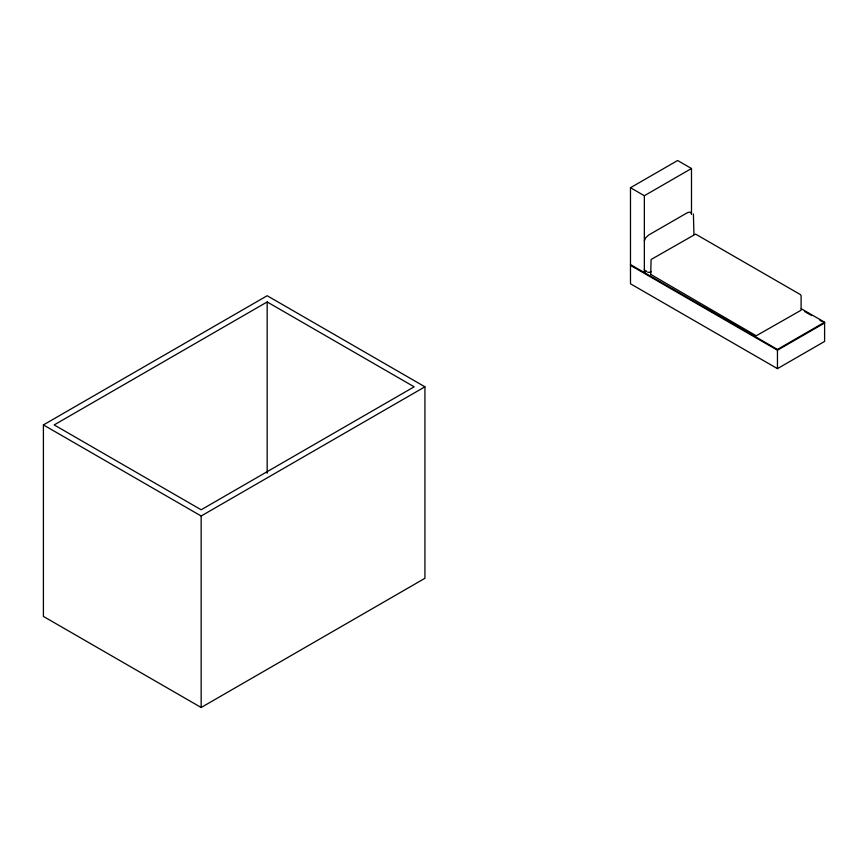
<?xml version="1.0" encoding="UTF-8"?>
<svg xmlns="http://www.w3.org/2000/svg" width="868" height="868" viewBox="0 0 868 868"><rect width="100%" height="100%" fill="white"/><g stroke="black" fill="none" stroke-linecap="round" stroke-linejoin="round"><path stroke-width="1.3" d="M644.349 240.957L645.651 237.778L648.797 234.957L687.619 212.573L690.19 212.063L691.492 213.734M650.707 274.668L651.098 259.51L695.593 234.11L800.48 294.632L801.099 295.814L801.099 310.223L756.212 335.786L650.848 274.462M43.4 424.919L267.17 295.728L424.929 386.813L424.929 578.305L201.159 707.496L43.4 616.41L43.4 424.919L201.159 516.004L424.929 386.813M267.17 301.956L54.185 424.919L201.159 509.776L414.144 386.813L267.17 301.956L267.17 473.223M801.272 308.748L824.6 322.212L824.6 341.428L777.457 368.64L630.483 283.793L630.483 187.727L677.626 160.504L691.492 168.511L691.492 214.353M630.483 187.727L644.349 195.723L691.492 168.511M646.649 271.25L644.349 272.585L644.349 195.723M630.483 264.577L777.457 349.435L824.6 322.212M824.6 323.015L777.457 350.227L630.483 265.369M651.336 271.727L649.307 272.324M646.085 271.033L644.946 270.697L644.349 269.319M648.635 272.346L647.615 272.161M804.766 311.569L811.764 315.605M819.935 320.325L822.267 321.67M709.644 309.93L711.977 311.276M693.402 213.995L693.955 234.599M777.457 349.435L777.457 368.64M201.159 516.004L201.159 707.496"/></g></svg>
